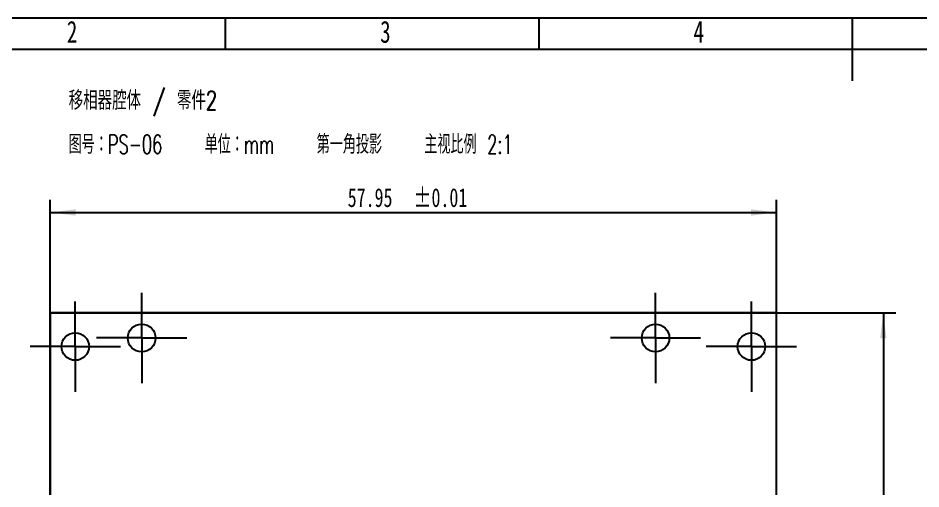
# Model space of a CAD drawing. Header units: millimetres. Extents: x 0 to 420, y 0 to 297.
# Drawn here: x 86.9 to 231, y 221.9 to 297 of the extents above; entities that cross this region are included whole.
import ezdxf

# ---------------------------------------------------------------- set-up
doc = ezdxf.new("R2010")
doc.units = ezdxf.units.MM
for name, color, linetype in [('10', 7, 'Continuous'), ('5', 7, 'Continuous'), ('9', 7, 'Continuous')]:
    doc.layers.add(name, color=color, linetype=linetype)
doc.styles.add('SLDTEXTSTYLE0', font='TXT', dxfattribs={"width": 0.7, "bigfont": 'bigfont'})
doc.styles.add('SLDTEXTSTYLE1', font='TXT', dxfattribs={"width": 0.631579, "bigfont": 'bigfont'})
doc.styles.add('SLDTEXTSTYLE2', font='TXT', dxfattribs={"width": 0.7})
doc.dimstyles.new('SLDDIMSTYLE0', dxfattribs={"dimtxt": 3, "dimasz": 4.08, "dimexe": 0, "dimexo": 0.0625, "dimgap": 0.75, "dimtad": 1, "dimlfac": 0.5, "dimrnd": 1e-09, "dimzin": 12, "dimdsep": 46, "dimtxsty": 'SLDTEXTSTYLE2', "dimsah": 1, "dimcen": 0.09, "dimadec": 0, "dimazin": 3, "dimtol": 1, "dimtp": 0.01, "dimtm": 0.01, "dimtfac": 1, "dimtofl": 0, "dimtmove": 0, "dimatfit": 3, "dimfxl": 1, "dimfrac": 2, "dimtolj": 1, "dimarcsym": 0})

# ---------------------------------------------------------------- blocks, each defined once
blk = doc.blocks.new('_D')
at = {"layer": '10'}
for p, q in [((92.05, 150.02), (92.05, 268)), ((207.95, 150.02), (207.95, 268)), ((92.05, 266), (207.95, 266))]:
    blk.add_line(p, q, dxfattribs=at)
for points in [[(92.05, 266), (96.13, 265.49), (96.13, 266.51)], [(207.95, 266), (203.87, 266.51), (203.87, 265.49)]]:
    blk.add_solid(points, dxfattribs=at)
at = {"layer": '10', "char_height": 3, "attachment_point": 1, "style": 'SLDTEXTSTYLE2'}
for s, insert in [('57.95', (139.53, 269.87)), ('±0.01', (150.04, 269.87))]:
    blk.add_mtext(s, dxfattribs=dict(at, insert=insert))
blk = doc.blocks.new('_D_1')
at = {"layer": '10'}
for p, q in [((92.05, 249.98), (227, 249.98)), ((225, 249.98), (225, 150.02)), ((92.05, 150.02), (227, 150.02))]:
    blk.add_line(p, q, dxfattribs=at)
for points in [[(225, 249.98), (224.49, 245.9), (225.51, 245.9)], [(225, 150.02), (225.51, 154.1), (224.49, 154.1)]]:
    blk.add_solid(points, dxfattribs=at)
at = {"layer": '10', "char_height": 3, "attachment_point": 1, "rotation": 90, "style": 'SLDTEXTSTYLE2'}
for s, insert in [('±0.01', (221.13, 200.04)), ('49.98', (221.13, 189.53))]:
    blk.add_mtext(s, dxfattribs=dict(at, insert=insert))
blk = doc.blocks.new('SW_CENTERMARKSYMBOL_1')
at = {"layer": '10', "color": 0}
for p, q in [((0, 5), (0, 7.2)), ((0, 0), (0, 5)), ((-5, 0), (-7.2, 0)), ((0, 0), (-5, 0)), ((0, 0), (0, -5)), ((0, 0), (5, 0)), ((5, 0), (7.2, 0)), ((0, -5), (0, -7.2))]:
    blk.add_line(p, q, dxfattribs=at)
blk = doc.blocks.new('SW_CENTERMARKSYMBOL_2')
at = {"layer": '10', "color": 0}
for p, q in [((0, 5), (0, 7.2)), ((0, 0), (0, 5)), ((-5, 0), (-7.2, 0)), ((0, 0), (-5, 0)), ((0, 0), (0, -5)), ((0, 0), (5, 0)), ((5, 0), (7.2, 0)), ((0, -5), (0, -7.2))]:
    blk.add_line(p, q, dxfattribs=at)
blk = doc.blocks.new('SW_CENTERMARKSYMBOL_4')
at = {"layer": '10', "color": 0}
for p, q in [((0, 5), (0, 7.2)), ((0, 0), (0, 5)), ((-5, 0), (-7.2, 0)), ((0, 0), (-5, 0)), ((0, 0), (0, -5)), ((0, 0), (5, 0)), ((5, 0), (7.2, 0)), ((0, -5), (0, -7.2))]:
    blk.add_line(p, q, dxfattribs=at)
blk = doc.blocks.new('SW_CENTERMARKSYMBOL_6')
at = {"layer": '10', "color": 0}
for p, q in [((0, 5), (0, 7.2)), ((0, 0), (0, 5)), ((-5, 0), (-7.2, 0)), ((0, 0), (-5, 0)), ((0, 0), (0, -5)), ((0, 0), (5, 0)), ((5, 0), (7.2, 0)), ((0, -5), (0, -7.2))]:
    blk.add_line(p, q, dxfattribs=at)

msp = doc.modelspace()

# ---------------------------------------------------------------- linework, layer by layer
at = {"color": 7, "linetype": 'Continuous', "lineweight": 25}
for p, q in [((92.05, 249.98), (92.05, 150.02)), ((207.95, 249.98), (92.05, 249.98)), ((207.95, 150.02), (207.95, 249.98))]:
    msp.add_line(p, q, dxfattribs=at)
for centre in [(106.65, 245.98), (188.65, 245.98), (96.05, 244.62), (203.95, 244.62)]:
    msp.add_circle(centre, 2.2, dxfattribs=at)
at = {"layer": '5'}
for p, q in [((120, 297), (120, 292)), ((170, 297), (170, 292))]:
    msp.add_line(p, q, dxfattribs=at)
at = {"layer": '5', "lineweight": 25}
msp.add_line((220, 297), (220, 287), dxfattribs=at)
at = {"layer": '5', "color": 7, "lineweight": 25}
msp.add_line((415, 292), (25, 292), dxfattribs=at)
at = {"layer": '9', "color": 7}
msp.add_line((420, 297), (0, 297), dxfattribs=at)

# ---------------------------------------------------------------- block references
at = {"layer": '10'}
for name, p in [('SW_CENTERMARKSYMBOL_2', (106.65, 245.98)), ('SW_CENTERMARKSYMBOL_1', (188.65, 245.98)), ('SW_CENTERMARKSYMBOL_4', (96.05, 244.62)), ('SW_CENTERMARKSYMBOL_6', (203.95, 244.62))]:
    msp.add_blockref(name, p, dxfattribs=at)

# ---------------------------------------------------------------- texts
for s, insert, char_height, attachment_point, style in [('2', (95.544, 296.561), 3.5, 2, 'SLDTEXTSTYLE2'), ('3', (145.544, 296.561), 3.5, 2, 'SLDTEXTSTYLE2'), ('4', (195.544, 296.561), 3.5, 2, 'SLDTEXTSTYLE2'), ('移相器腔体 / 零件2', (95, 285.367), 3, 1, 'SLDTEXTSTYLE0'), ('图号：PS-06    单位：mm    第一角投影    主视比例 2:1', (95, 278.367), 3, 1, 'SLDTEXTSTYLE1')]:
    msp.add_mtext(s, dxfattribs=dict(at, insert=insert, char_height=char_height, attachment_point=attachment_point, style=style))

# ---------------------------------------------------------------- dimensions: what is measured, and where the dimension line sits
dim = msp.add_linear_dim(base=(207.95, 266), p1=(92.05, 150.02), p2=(207.95, 150.02), dimstyle='SLDDIMSTYLE0', dxfattribs=at)
dim.commit()
dim.dimension.update_dxf_attribs({"geometry": '_D', "text_midpoint": (150, 266), "dimtype": 160})
dim = msp.add_linear_dim(base=(225, 150.02), p1=(92.05, 249.98), p2=(92.05, 150.02), angle=90, dimstyle='SLDDIMSTYLE0', dxfattribs=at)
dim.commit()
dim.dimension.update_dxf_attribs({"geometry": '_D_1', "text_midpoint": (225, 200), "dimtype": 160})

doc.saveas('drawing.dxf')
